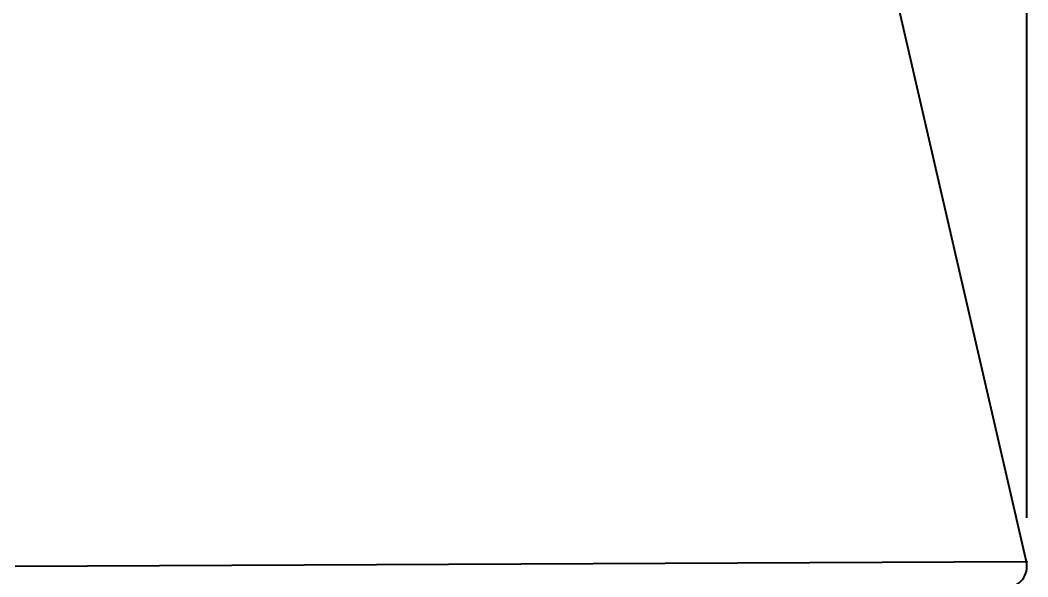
# Model space of a CAD drawing. Header units: millimetres. Extents: x 3817 to 4149, y 28263 to 28669.
# Drawn here: x 3971.18 to 3995.42, y 28507.81 to 28521.2 of the extents above; entities that cross this region are included whole.
import ezdxf

# ---------------------------------------------------------------- set-up
doc = ezdxf.new("R2010")
doc.units = ezdxf.units.MM
doc.styles.get("Standard").update_dxf_attribs({"font": ''})
doc.styles.get('Standard').set_extended_font_data('SimSun')
doc.dimstyles.new('副本 ISO-25-2bei', dxfattribs={"dimscale": 1.7, "dimtxt": 5, "dimasz": 5, "dimexe": 0.5, "dimexo": 0.625, "dimgap": 1, "dimtad": 1, "dimlfac": 0.0393, "dimdsep": 46, "dimtxsty": 'Standard', "dimcen": 2.5, "dimclrd": 1, "dimclre": 1, "dimclrt": 3, "dimadec": 0, "dimazin": 0, "dimtfac": 1, "dimtmove": 0, "dimatfit": 3, "dimfxl": 0, "dimarcsym": 0})

# ---------------------------------------------------------------- blocks, each defined once
blk = doc.blocks.new('*D1')
at = {"color": 1, "lineweight": -2, "transparency": 16777216}
for p, q in [((3832.626, 28578.058), (3832.626, 28658.727)), ((3995.398, 28509.23), (3995.398, 28658.727)), ((3841.126, 28657.877), (3986.898, 28657.877))]:
    blk.add_line(p, q, dxfattribs=at)
at = {"color": 1, "transparency": 16777216}
for points in [[(3841.126, 28659.294), (3841.126, 28656.461), (3832.626, 28657.877)], [(3986.898, 28659.294), (3986.898, 28656.461), (3995.398, 28657.877)]]:
    blk.add_solid(points, dxfattribs=at)
at = {"layer": 'Defpoints', "color": 0, "transparency": 16777216}
for p in [(3995.398, 28657.877), (3832.626, 28576.995), (3995.398, 28508.167)]:
    blk.add_point(p, dxfattribs=at)
at = {"color": 3, "transparency": 16777216, "insert": (3914.012, 28663.827), "char_height": 8.5, "attachment_point": 5, "bg_fill": 3, "box_fill_scale": 1.1, "bg_fill_color": 256, "bg_fill_true_color": 13158600, "bg_fill_transparency": 0}
blk.add_mtext('162.8', dxfattribs=at)

msp = doc.modelspace()

# ---------------------------------------------------------------- linework, layer by layer
for points in [[(3995.389, 28508.167), (3995.389, 28508.167), (3974.412, 28599.201), (3974.412, 28599.201)], [(3995.389, 28508.166), (3995.389, 28508.166), (3971.063, 28508.057), (3971.063, 28508.057)], [(3995.389, 28508.166), (3995.389, 28508.166), (3995.389, 28508.166), (3995.389, 28508.166)]]:
    msp.add_open_spline(points, degree=3)
for points, knots in [([(3994.901, 28507.556), (3995.054, 28507.555), (3995.197, 28507.625), (3995.293, 28507.744), (3995.293, 28507.744), (3995.387, 28507.863), (3995.423, 28508.019), (3995.389, 28508.167)], [0, 0, 0, 0, 0.5, 0.5, 0.5, 0.5, 1, 1, 1, 1]), ([(3995.398, 28508.167), (3995.398, 28508.172), (3995.394, 28508.178), (3995.389, 28508.178), (3995.389, 28508.178), (3995.383, 28508.178), (3995.379, 28508.172), (3995.379, 28508.167), (3995.379, 28508.167), (3995.379, 28508.161), (3995.383, 28508.157), (3995.389, 28508.157), (3995.389, 28508.157), (3995.394, 28508.157), (3995.398, 28508.161), (3995.398, 28508.167)], [0, 0, 0, 0, 0.25, 0.25, 0.25, 0.25, 0.5, 0.5, 0.5, 0.5, 0.75, 0.75, 0.75, 0.75, 1, 1, 1, 1])]:
    msp.add_open_spline(points, degree=3, knots=knots)

# ---------------------------------------------------------------- next in the draw order: dimensions: what is measured, and where the dimension line sits
dim = msp.add_linear_dim(base=(3995.398, 28657.877), p1=(3832.626, 28576.995), p2=(3995.398, 28508.167), dimstyle='副本 ISO-25-2bei', override={"dimdec": 1, "dimlfac": 1, "dimtfill": 1})
dim.commit()
dim.dimension.update_dxf_attribs({"geometry": '*D1', "text_midpoint": (3914.012, 28663.827)})

doc.saveas('drawing.dxf')
